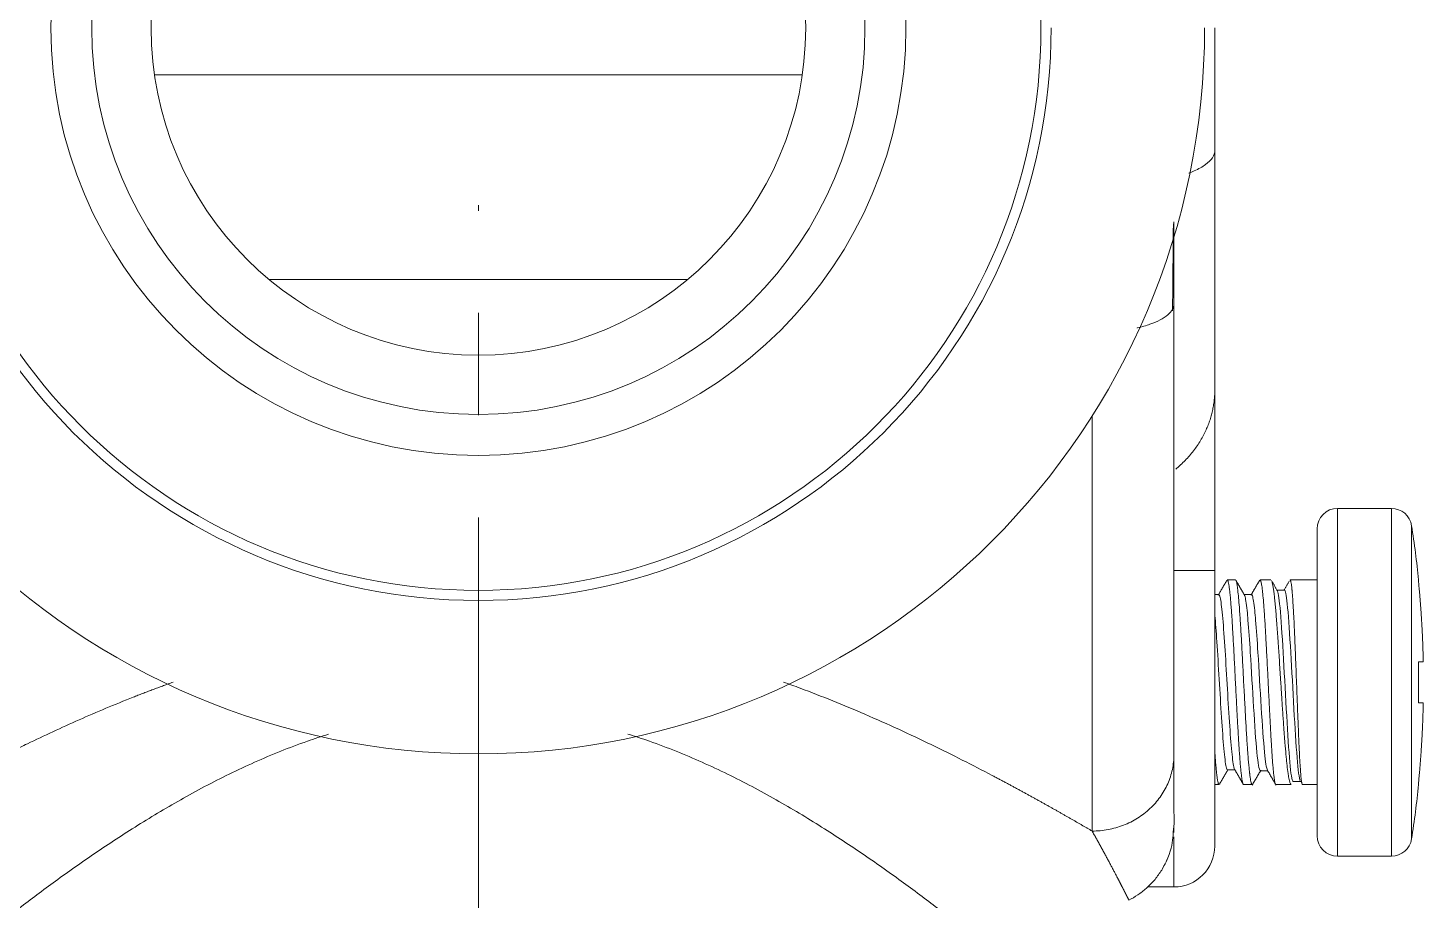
# Model space of a CAD drawing. Extents: x 4138 to 4928, y 0 to 579.
# Drawn here: x 4704.83 to 4738.93, y 179.66 to 200.99 of the extents above; entities that cross this region are included whole.
import ezdxf

# ---------------------------------------------------------------- set-up
doc = ezdxf.new("R2010")
doc.units = 0
doc.header["$LTSCALE"] = 10
doc.header["$MEASUREMENT"] = 0
doc.linetypes.add('CENTER', pattern=[2, 1.25, -0.25, 0.25, -0.25])
doc.layers.add('1', color=7, linetype='CONTINUOUS')
doc.layers.add('BODY', color=7, linetype='CONTINUOUS')

msp = doc.modelspace()

# ---------------------------------------------------------------- linework, layer by layer
at = {"layer": '1', "color": 7, "linetype": 'Continuous', "lineweight": 18}
for p, q in [((4707.925, 199.836), (4723.759, 199.836)), ((4720.958, 194.836), (4710.725, 194.836)), ((4738.158, 189.241), (4736.842, 189.241)), ((4736.342, 184.99), (4736.342, 188.741)), ((4734.347, 187.49), (4734.147, 187.49)), ((4735.21, 187.49), (4734.947, 187.49)), ((4736.342, 187.49), (4735.683, 187.49)), ((4738.817, 187.487), (4738.821, 187.49)), ((4733.842, 184.986), (4733.842, 180.986)), ((4736.342, 184.99), (4736.342, 181.239)), ((4733.842, 182.49), (4733.946, 182.49)), ((4734.547, 182.49), (4734.758, 182.49)), ((4735.335, 182.49), (4735.711, 182.49)), ((4735.982, 182.49), (4736.342, 182.49)), ((4738.817, 182.493), (4738.821, 182.49)), ((4736.842, 180.739), (4738.158, 180.739)), ((4732.196, 179.986), (4732.842, 179.986))]:
    msp.add_line(p, q, dxfattribs=at)
at = {"layer": '1', "color": 7, "linetype": 'Continuous', "lineweight": 13}
for p, q in [((4730.842, 181.353), (4730.842, 191.5)), ((4736.842, 184.99), (4736.842, 189.241)), ((4738.158, 184.99), (4738.158, 189.241)), ((4738.652, 184.99), (4738.652, 188.818)), ((4732.842, 187.719), (4733.842, 187.719)), ((4732.842, 184.986), (4732.842, 183.408)), ((4736.842, 184.99), (4736.842, 180.739)), ((4738.158, 184.99), (4738.158, 180.739)), ((4738.652, 184.99), (4738.652, 181.163)), ((4732.842, 181.212), (4732.842, 179.986))]:
    msp.add_line(p, q, dxfattribs=at)
at = {"layer": '1', "color": 7, "linetype": 'Continuous', "lineweight": 18}
for centre, radius, start, end in [((4715.842, 200.986), 13.75, 90, 270), ((4715.842, 200.986), 13.75, 270, 90), ((4715.842, 200.986), 10.45, 0, 180), ((4715.842, 200.986), 9.45, 0, 180), ((4715.842, 200.986), 8, 0, 180), ((4715.842, 200.99), 17.75, 180, 0), ((4715.842, 200.99), 14, 180, 0), ((4715.842, 200.986), 10.45, 180, 0), ((4715.842, 200.986), 9.45, 180, 0), ((4715.842, 200.986), 8, 180, 0), ((4736.842, 188.741), 0.5, 90, 180), ((4738.158, 188.741), 0.5, 8.8069, 90), ((4713.947, 184.99), 25, 5.7392, 8.8069), ((4713.947, 184.99), 25, 351.1931, 354.2608), ((4736.842, 181.239), 0.5, 180, 270), ((4738.158, 181.239), 0.5, 270, 351.1931), ((4732.842, 180.986), 1, 270, 0)]:
    msp.add_arc(centre, radius, start, end, dxfattribs=at)
for start_param, end_param in [(1.570796, 1.593101), (1.548492, 1.570796)]:
    msp.add_ellipse((4719.81, 184.99), major_axis=(0, -22.419), ratio=0.847998, start_param=start_param, end_param=end_param, dxfattribs=at)
for points, degree, knots in [([(4733.842, 200.986), (4733.842, 200.553), (4733.842, 199.619), (4733.842, 198.556), (4733.842, 197.989)], 3, [0, 0, 0, 0, 0.500004, 1, 1, 1, 1]), ([(4732.842, 196.244), (4732.842, 196.049), (4732.842, 195.84), (4732.842, 195.553), (4732.842, 195.039), (4732.842, 194.473), (4732.842, 194.242)], 2, [0, 0, 0, 0.188353, 0.188353, 0.594176, 0.594176, 1, 1, 1]), ([(4734.147, 187.49), (4734.151, 187.49), (4734.155, 187.486), (4734.161, 187.474), (4734.163, 187.469), (4734.167, 187.457), (4734.169, 187.45), (4734.176, 187.427), (4734.184, 187.387), (4734.192, 187.332), (4734.199, 187.285), (4734.201, 187.269), (4734.204, 187.242), (4734.205, 187.233), (4734.207, 187.215), (4734.212, 187.167), (4734.217, 187.115), (4734.226, 187.024), (4734.23, 186.976), (4734.238, 186.873), (4734.242, 186.818), (4734.248, 186.745), (4734.249, 186.73), (4734.251, 186.7), (4734.254, 186.655), (4734.257, 186.609), (4734.263, 186.514), (4734.272, 186.383), (4734.28, 186.243), (4734.286, 186.135), (4734.288, 186.098), (4734.292, 186.024), (4734.294, 185.986), (4734.301, 185.872), (4734.309, 185.719), (4734.317, 185.561), (4734.326, 185.401), (4734.33, 185.32), (4734.338, 185.155), (4734.342, 185.073), (4734.347, 184.99)], 3, [0, 0, 0, 0, 0.061737, 0.061737, 0.093013, 0.093013, 0.124288, 0.124288, 0.186839, 0.24939, 0.24939, 0.280665, 0.280665, 0.296303, 0.296303, 0.311941, 0.374492, 0.374492, 0.437042, 0.437042, 0.499593, 0.499593, 0.515231, 0.515231, 0.530869, 0.562144, 0.562144, 0.624695, 0.687246, 0.687246, 0.718521, 0.718521, 0.749797, 0.749797, 0.812347, 0.874898, 0.874898, 0.937449, 0.937449, 1, 1, 1, 1]), ([(4734.446, 186.758), (4734.44, 186.846), (4734.434, 186.926), (4734.422, 187.071), (4734.415, 187.137), (4734.407, 187.209), (4734.406, 187.223), (4734.403, 187.251), (4734.401, 187.264), (4734.396, 187.301), (4734.393, 187.324), (4734.384, 187.386), (4734.378, 187.418), (4734.368, 187.454), (4734.365, 187.464), (4734.361, 187.475), (4734.359, 187.479), (4734.356, 187.484), (4734.354, 187.486), (4734.351, 187.489), (4734.349, 187.49), (4734.347, 187.49)], 3, [0, 0, 0, 0, 0.187724, 0.187724, 0.375448, 0.375448, 0.422379, 0.422379, 0.46931, 0.46931, 0.563172, 0.563172, 0.750895, 0.750895, 0.844757, 0.844757, 0.891688, 0.891688, 0.938619, 0.938619, 1, 1, 1, 1]), ([(4734.947, 187.49), (4734.949, 187.49), (4734.951, 187.489), (4734.954, 187.486), (4734.956, 187.484), (4734.959, 187.479), (4734.961, 187.475), (4734.965, 187.464), (4734.968, 187.454), (4734.978, 187.418), (4734.984, 187.386), (4734.994, 187.324), (4734.997, 187.301), (4735.001, 187.264), (4735.003, 187.251), (4735.006, 187.224), (4735.008, 187.21), (4735.015, 187.137), (4735.022, 187.071), (4735.034, 186.926), (4735.04, 186.846), (4735.047, 186.758)], 3, [0, 0, 0, 0, 0.061342, 0.061342, 0.108275, 0.108275, 0.155208, 0.155208, 0.249074, 0.249074, 0.436805, 0.436805, 0.530671, 0.530671, 0.577604, 0.577604, 0.624537, 0.624537, 0.812268, 0.812268, 1, 1, 1, 1]), ([(4735.454, 184.99), (4735.448, 185.073), (4735.443, 185.155), (4735.433, 185.317), (4735.423, 185.478), (4735.413, 185.637), (4735.405, 185.754), (4735.402, 185.794), (4735.397, 185.871), (4735.395, 185.91), (4735.387, 186.023), (4735.377, 186.17), (4735.366, 186.31), (4735.359, 186.412), (4735.355, 186.462), (4735.351, 186.511), (4735.348, 186.544), (4735.347, 186.56), (4735.34, 186.64), (4735.33, 186.761), (4735.316, 186.925), (4735.306, 187.023), (4735.299, 187.08), (4735.298, 187.091), (4735.296, 187.113), (4735.294, 187.124), (4735.29, 187.156), (4735.288, 187.176), (4735.28, 187.234), (4735.27, 187.303), (4735.26, 187.358), (4735.252, 187.394), (4735.25, 187.405), (4735.245, 187.425), (4735.242, 187.434), (4735.236, 187.456), (4735.232, 187.467), (4735.227, 187.474)], 3, [0, 0, 0, 0, 0.067322, 0.067322, 0.134644, 0.201966, 0.201966, 0.235627, 0.235627, 0.269288, 0.269288, 0.33661, 0.403931, 0.403931, 0.437592, 0.454423, 0.454423, 0.471253, 0.471253, 0.538575, 0.605897, 0.673219, 0.673219, 0.69005, 0.69005, 0.70688, 0.70688, 0.740541, 0.740541, 0.807863, 0.875185, 0.875185, 0.908846, 0.908846, 0.942507, 0.942507, 1, 1, 1, 1]), ([(4735.356, 187.244), (4735.379, 187.243), (4735.428, 186.998), (4735.503, 185.943), (4735.579, 184.491), (4735.656, 183.173), (4735.715, 182.622), (4735.749, 182.562), (4735.757, 182.562)], 3, [0, 0, 0, 0, 0.17537, 0.366443, 0.557516, 0.748589, 0.939661, 1, 1, 1, 1]), ([(4735.542, 187.244), (4735.566, 187.243), (4735.615, 186.998), (4735.689, 185.943), (4735.766, 184.491), (4735.843, 183.173), (4735.902, 182.623), (4735.935, 182.562), (4735.943, 182.562)], 3, [0, 0, 0, 0, 0.175751, 0.366824, 0.557897, 0.74897, 0.940043, 1, 1, 1, 1]), ([(4735.683, 187.49), (4735.686, 187.49), (4735.689, 187.486), (4735.695, 187.475), (4735.696, 187.469), (4735.7, 187.457), (4735.701, 187.45), (4735.707, 187.427), (4735.713, 187.387), (4735.72, 187.332), (4735.725, 187.285), (4735.726, 187.269), (4735.729, 187.242), (4735.73, 187.233), (4735.731, 187.215), (4735.735, 187.168), (4735.739, 187.115), (4735.746, 187.025), (4735.753, 186.928), (4735.759, 186.818), (4735.763, 186.745), (4735.764, 186.73), (4735.766, 186.7), (4735.768, 186.655), (4735.771, 186.609), (4735.776, 186.514), (4735.782, 186.383), (4735.788, 186.244), (4735.793, 186.135), (4735.795, 186.098), (4735.798, 186.024), (4735.799, 185.986), (4735.804, 185.873), (4735.811, 185.719), (4735.817, 185.561), (4735.822, 185.441), (4735.824, 185.401), (4735.827, 185.319), (4735.828, 185.279), (4735.833, 185.155), (4735.836, 185.073), (4735.839, 184.99)], 3, [0, 0, 0, 0, 0.061647, 0.061647, 0.092926, 0.092926, 0.124204, 0.124204, 0.186761, 0.249318, 0.249318, 0.280596, 0.280596, 0.296235, 0.296235, 0.311875, 0.374432, 0.374432, 0.436988, 0.499545, 0.499545, 0.515184, 0.515184, 0.530824, 0.562102, 0.562102, 0.624659, 0.687216, 0.687216, 0.718494, 0.718494, 0.749773, 0.749773, 0.812329, 0.874886, 0.874886, 0.906165, 0.906165, 0.937443, 0.937443, 1, 1, 1, 1]), ([(4734.327, 182.859), (4734.32, 182.871), (4734.294, 182.95), (4734.249, 183.314), (4734.192, 184.103), (4734.136, 185.066), (4734.079, 186.015), (4734.022, 186.763), (4733.976, 187.088), (4733.948, 187.132), (4733.94, 187.132)], 3, [0, 0, 0, 0, 0.054617, 0.201385, 0.348153, 0.49492, 0.641688, 0.788456, 0.935223, 1, 1, 1, 1]), ([(4734.653, 186.505), (4734.646, 186.592), (4734.62, 186.877), (4734.591, 187.067), (4734.569, 187.116), (4734.566, 187.121)], 3, [0, 0, 0, 0, 0.252159, 0.907689, 1, 1, 1, 1]), ([(4734.84, 186.505), (4734.833, 186.592), (4734.806, 186.877), (4734.773, 187.096), (4734.747, 187.132), (4734.74, 187.132)], 3, [0, 0, 0, 0, 0.218607, 0.786912, 1, 1, 1, 1]), ([(4734.153, 182.849), (4734.142, 182.848), (4734.112, 182.915), (4734.063, 183.314), (4734.006, 184.103), (4733.949, 185.066), (4733.894, 185.974), (4733.859, 186.447), (4733.843, 186.626)], 3, [0, 0, 0, 0, 0.109013, 0.292014, 0.475016, 0.658017, 0.841018, 1, 1, 1, 1]), ([(4734.547, 184.99), (4734.543, 185.073), (4734.534, 185.236), (4734.522, 185.478), (4734.514, 185.636), (4734.507, 185.754), (4734.505, 185.793), (4734.501, 185.871), (4734.499, 185.909), (4734.493, 186.022), (4734.484, 186.17), (4734.475, 186.309), (4734.469, 186.411), (4734.467, 186.445), (4734.463, 186.511), (4734.461, 186.543), (4734.454, 186.639), (4734.45, 186.7), (4734.446, 186.758)], 3, [0, 0, 0, 0, 0.125, 0.25, 0.375, 0.375, 0.4375, 0.4375, 0.5, 0.5, 0.625, 0.75, 0.75, 0.8125, 0.8125, 0.875, 0.875, 1, 1, 1, 1]), ([(4735.047, 186.758), (4735.051, 186.7), (4735.06, 186.578), (4735.072, 186.382), (4735.08, 186.243), (4735.086, 186.134), (4735.088, 186.097), (4735.092, 186.023), (4735.094, 185.985), (4735.1, 185.872), (4735.104, 185.795), (4735.113, 185.64), (4735.117, 185.561), (4735.123, 185.441), (4735.125, 185.4), (4735.129, 185.319), (4735.132, 185.278), (4735.138, 185.155), (4735.142, 185.073), (4735.146, 184.99)], 3, [0, 0, 0, 0, 0.125, 0.25, 0.375, 0.375, 0.4375, 0.4375, 0.5, 0.5, 0.625, 0.625, 0.75, 0.75, 0.8125, 0.8125, 0.875, 0.875, 1, 1, 1, 1]), ([(4734.653, 186.505), (4734.672, 186.282), (4734.717, 185.621), (4734.79, 184.341), (4734.87, 183.162), (4734.925, 182.835), (4734.953, 182.828), (4734.954, 182.828)], 3, [0, 0, 0, 0, 0.186391, 0.453897, 0.721403, 0.988908, 1, 1, 1, 1]), ([(4734.84, 186.505), (4734.859, 186.282), (4734.904, 185.621), (4734.976, 184.341), (4735.054, 183.213), (4735.104, 182.885), (4735.127, 182.841)], 3, [0, 0, 0, 0, 0.195316, 0.475631, 0.755946, 1, 1, 1, 1]), ([(4738.929, 185.49), (4738.929, 185.49), (4738.93, 185.492), (4738.931, 185.498), (4738.931, 185.5), (4738.931, 185.506), (4738.932, 185.509), (4738.932, 185.521), (4738.932, 185.53), (4738.933, 185.546), (4738.933, 185.552), (4738.933, 185.565), (4738.933, 185.571), (4738.933, 185.592), (4738.933, 185.607), (4738.932, 185.632), (4738.932, 185.64), (4738.932, 185.657), (4738.932, 185.675), (4738.931, 185.694), (4738.931, 185.712), (4738.931, 185.722), (4738.93, 185.751), (4738.929, 185.771), (4738.929, 185.79)], 3, [0, 0, 0, 0, 0.125, 0.125, 0.1875, 0.1875, 0.25, 0.25, 0.375, 0.375, 0.4375, 0.4375, 0.5, 0.5, 0.625, 0.625, 0.6875, 0.6875, 0.75, 0.8125, 0.8125, 0.875, 0.875, 1, 1, 1, 1]), ([(4734.347, 184.99), (4734.351, 184.908), (4734.355, 184.826), (4734.363, 184.664), (4734.372, 184.502), (4734.38, 184.344), (4734.385, 184.246), (4734.386, 184.226), (4734.388, 184.187), (4734.389, 184.168), (4734.392, 184.109), (4734.395, 184.071), (4734.401, 183.958), (4734.405, 183.884), (4734.413, 183.74), (4734.417, 183.67), (4734.424, 183.568), (4734.427, 183.518), (4734.43, 183.469), (4734.432, 183.437), (4734.433, 183.421), (4734.438, 183.341), (4734.442, 183.28), (4734.451, 183.165), (4734.455, 183.11), (4734.463, 183.007), (4734.467, 182.958), (4734.473, 182.901), (4734.474, 182.89), (4734.476, 182.868), (4734.477, 182.857), (4734.48, 182.825), (4734.482, 182.805), (4734.488, 182.747), (4734.497, 182.677), (4734.505, 182.622), (4734.511, 182.587), (4734.513, 182.576), (4734.517, 182.556), (4734.519, 182.547), (4734.526, 182.522), (4734.534, 182.499), (4734.543, 182.49), (4734.547, 182.49), (4734.547, 182.49)], 3, [0, 0, 0, 0, 0.062449, 0.062449, 0.124898, 0.187348, 0.187348, 0.20296, 0.20296, 0.218572, 0.218572, 0.249797, 0.249797, 0.312246, 0.312246, 0.374695, 0.374695, 0.40592, 0.421532, 0.421532, 0.437145, 0.437145, 0.499594, 0.499594, 0.562043, 0.562043, 0.624492, 0.624492, 0.640105, 0.640105, 0.655717, 0.655717, 0.686942, 0.686942, 0.749391, 0.81184, 0.81184, 0.843065, 0.843065, 0.874289, 0.874289, 0.936739, 0.999188, 1, 1, 1, 1]), ([(4734.758, 182.49), (4734.754, 182.49), (4734.749, 182.494), (4734.742, 182.506), (4734.74, 182.511), (4734.735, 182.523), (4734.733, 182.53), (4734.726, 182.554), (4734.717, 182.594), (4734.708, 182.649), (4734.702, 182.695), (4734.7, 182.712), (4734.696, 182.738), (4734.695, 182.747), (4734.693, 182.766), (4734.688, 182.813), (4734.682, 182.866), (4734.674, 182.956), (4734.669, 183.005), (4734.66, 183.108), (4734.656, 183.163), (4734.65, 183.236), (4734.649, 183.25), (4734.647, 183.28), (4734.644, 183.325), (4734.64, 183.372), (4734.634, 183.467), (4734.625, 183.597), (4734.616, 183.737), (4734.61, 183.846), (4734.608, 183.882), (4734.604, 183.957), (4734.601, 183.995), (4734.595, 184.108), (4734.591, 184.185), (4734.582, 184.341), (4734.578, 184.42), (4734.569, 184.58), (4734.565, 184.661), (4734.556, 184.825), (4734.551, 184.908), (4734.547, 184.99)], 3, [0, 0, 0, 0, 0.061649, 0.061649, 0.092928, 0.092928, 0.124206, 0.124206, 0.186763, 0.24932, 0.24932, 0.280598, 0.280598, 0.296237, 0.296237, 0.311876, 0.374433, 0.374433, 0.43699, 0.43699, 0.499546, 0.499546, 0.515186, 0.515186, 0.530825, 0.562103, 0.562103, 0.62466, 0.687216, 0.687216, 0.718495, 0.718495, 0.749773, 0.749773, 0.81233, 0.81233, 0.874887, 0.874887, 0.937443, 0.937443, 1, 1, 1, 1]), ([(4735.146, 184.99), (4735.15, 184.908), (4735.158, 184.744), (4735.17, 184.503), (4735.178, 184.344), (4735.183, 184.246), (4735.184, 184.226), (4735.186, 184.187), (4735.187, 184.168), (4735.19, 184.11), (4735.192, 184.071), (4735.198, 183.958), (4735.206, 183.81), (4735.214, 183.671), (4735.22, 183.569), (4735.223, 183.518), (4735.226, 183.469), (4735.228, 183.437), (4735.229, 183.421), (4735.234, 183.341), (4735.242, 183.22), (4735.249, 183.11), (4735.257, 183.007), (4735.261, 182.958), (4735.266, 182.901), (4735.267, 182.89), (4735.269, 182.868), (4735.27, 182.857), (4735.273, 182.825), (4735.275, 182.805), (4735.281, 182.747), (4735.289, 182.677), (4735.297, 182.622), (4735.303, 182.587), (4735.305, 182.576), (4735.308, 182.556), (4735.31, 182.547), (4735.316, 182.523), (4735.32, 182.511), (4735.327, 182.494), (4735.331, 182.49), (4735.335, 182.49), (4735.335, 182.49), (4735.335, 182.49)], 3, [0, 0, 0, 0, 0.062444, 0.124887, 0.187331, 0.187331, 0.202941, 0.202941, 0.218552, 0.218552, 0.249774, 0.249774, 0.312218, 0.374661, 0.374661, 0.405883, 0.421494, 0.421494, 0.437105, 0.437105, 0.499548, 0.561992, 0.561992, 0.624435, 0.624435, 0.640046, 0.640046, 0.655657, 0.655657, 0.686879, 0.686879, 0.749322, 0.811766, 0.811766, 0.842988, 0.842988, 0.874209, 0.874209, 0.936653, 0.936653, 0.999096, 0.999096, 1, 1, 1, 1]), ([(4735.711, 182.49), (4735.709, 182.49), (4735.707, 182.491), (4735.703, 182.493), (4735.701, 182.495), (4735.694, 182.502), (4735.69, 182.51), (4735.677, 182.54), (4735.668, 182.57), (4735.655, 182.63), (4735.65, 182.653), (4735.644, 182.69), (4735.641, 182.704), (4735.637, 182.731), (4735.635, 182.745), (4735.624, 182.819), (4735.615, 182.887), (4735.603, 183.002), (4735.599, 183.043), (4735.592, 183.106), (4735.59, 183.128), (4735.586, 183.173), (4735.584, 183.196), (4735.573, 183.312), (4735.564, 183.411), (4735.551, 183.569), (4735.547, 183.624), (4735.54, 183.707), (4735.538, 183.736), (4735.534, 183.793), (4735.532, 183.822), (4735.521, 183.969), (4735.513, 184.09), (4735.496, 184.338), (4735.488, 184.465), (4735.477, 184.628), (4735.475, 184.661), (4735.471, 184.727), (4735.465, 184.825), (4735.458, 184.924), (4735.454, 184.99)], 3, [0, 0, 0, 0, 0.022211, 0.022211, 0.047283, 0.047283, 0.097426, 0.097426, 0.197712, 0.197712, 0.247855, 0.247855, 0.272926, 0.272926, 0.297998, 0.297998, 0.398284, 0.398284, 0.448427, 0.448427, 0.473498, 0.473498, 0.49857, 0.49857, 0.598856, 0.598856, 0.648999, 0.648999, 0.67407, 0.67407, 0.699142, 0.699142, 0.799428, 0.799428, 0.899714, 0.899714, 0.924785, 0.924785, 0.949857, 1, 1, 1, 1]), ([(4735.839, 184.99), (4735.844, 184.858), (4735.849, 184.728), (4735.859, 184.47), (4735.864, 184.343), (4735.87, 184.186), (4735.871, 184.155), (4735.874, 184.093), (4735.878, 184.001), (4735.881, 183.912), (4735.889, 183.738), (4735.893, 183.626), (4735.899, 183.493), (4735.9, 183.467), (4735.903, 183.415), (4735.904, 183.39), (4735.908, 183.315), (4735.91, 183.267), (4735.917, 183.128), (4735.922, 183.044), (4735.928, 182.947), (4735.929, 182.929), (4735.932, 182.892), (4735.933, 182.874), (4735.936, 182.823), (4735.939, 182.791), (4735.946, 182.702), (4735.95, 182.652), (4735.957, 182.592), (4735.959, 182.574), (4735.963, 182.551), (4735.964, 182.544), (4735.966, 182.531), (4735.967, 182.525), (4735.973, 182.5), (4735.977, 182.49), (4735.982, 182.49)], 3, [0, 0, 0, 0, 0.100065, 0.100065, 0.20013, 0.20013, 0.225147, 0.225147, 0.250163, 0.300196, 0.300196, 0.400261, 0.400261, 0.425277, 0.425277, 0.450294, 0.450294, 0.500326, 0.500326, 0.600391, 0.600391, 0.625408, 0.625408, 0.650424, 0.650424, 0.700457, 0.700457, 0.800522, 0.800522, 0.850554, 0.850554, 0.875571, 0.875571, 0.900587, 0.900587, 1, 1, 1, 1]), ([(4738.929, 184.49), (4738.929, 184.49), (4738.93, 184.488), (4738.931, 184.483), (4738.931, 184.48), (4738.931, 184.475), (4738.932, 184.471), (4738.932, 184.46), (4738.932, 184.451), (4738.933, 184.435), (4738.933, 184.429), (4738.933, 184.416), (4738.933, 184.41), (4738.933, 184.389), (4738.933, 184.374), (4738.932, 184.349), (4738.932, 184.341), (4738.932, 184.323), (4738.932, 184.306), (4738.931, 184.287), (4738.931, 184.268), (4738.931, 184.259), (4738.93, 184.23), (4738.929, 184.21), (4738.929, 184.19)], 3, [0, 0, 0, 0, 0.125, 0.125, 0.1875, 0.1875, 0.25, 0.25, 0.375, 0.375, 0.4375, 0.4375, 0.5, 0.5, 0.625, 0.625, 0.6875, 0.6875, 0.75, 0.8125, 0.8125, 0.875, 0.875, 1, 1, 1, 1]), ([(4732.842, 183.223), (4732.842, 183.136), (4732.842, 182.914), (4732.842, 182.715), (4732.842, 182.606), (4732.842, 182.268), (4732.842, 182.06), (4732.842, 181.902), (4732.842, 181.787)], 2, [0, 0, 0, 0.19169, 0.19169, 0.38338, 0.38338, 0.766761, 0.766761, 1, 1, 1]), ([(4733.946, 182.49), (4733.942, 182.49), (4733.938, 182.494), (4733.932, 182.506), (4733.93, 182.511), (4733.926, 182.523), (4733.924, 182.53), (4733.917, 182.554), (4733.913, 182.574), (4733.905, 182.621), (4733.901, 182.649), (4733.894, 182.695), (4733.892, 182.712), (4733.889, 182.738), (4733.888, 182.748), (4733.886, 182.766), (4733.881, 182.813), (4733.872, 182.908), (4733.863, 183.005), (4733.855, 183.108), (4733.851, 183.163), (4733.846, 183.236), (4733.844, 183.251), (4733.843, 183.27), (4733.843, 183.274), (4733.842, 183.279)], 3, [0, 0, 0, 0, 0.118769, 0.118769, 0.178934, 0.178934, 0.239099, 0.239099, 0.359428, 0.359428, 0.479757, 0.479757, 0.539922, 0.539922, 0.570004, 0.570004, 0.600086, 0.720415, 0.840745, 0.840745, 0.961074, 0.961074, 0.991156, 0.991156, 1, 1, 1, 1]), ([(4732.562, 180.434), (4732.613, 180.527), (4732.793, 180.879), (4732.82, 181.278), (4732.86, 181.642), (4732.842, 181.809)], 3, [0, 0, 0, 0, 0.13169, 0.525909, 1, 1, 1, 1]), ([(4731.742, 179.665), (4731.815, 179.702), (4731.888, 179.744), (4732.03, 179.84), (4732.1, 179.893), (4732.234, 180.012), (4732.298, 180.076), (4732.418, 180.216), (4732.474, 180.291), (4732.576, 180.45), (4732.622, 180.533), (4732.685, 180.671), (4732.706, 180.723), (4732.725, 180.776)], 3, [0, 0, 0, 0, 0.179083, 0.179083, 0.358166, 0.358166, 0.537249, 0.537249, 0.716332, 0.716332, 0.895415, 0.895415, 1, 1, 1, 1])]:
    msp.add_open_spline(points, degree=degree, knots=knots, dxfattribs=at)
at = {"layer": '1', "color": 7, "linetype": 'Continuous', "lineweight": 13}
for points, knots in [([(4733.842, 197.989), (4733.842, 197.93), (4733.823, 197.871), (4733.747, 197.755), (4733.689, 197.699), (4733.539, 197.59), (4733.446, 197.538), (4733.295, 197.47), (4733.25, 197.452), (4733.204, 197.434)], [0, 0, 0, 0, 0.295334, 0.295334, 0.590667, 0.590667, 0.886001, 0.886001, 1, 1, 1, 1]), ([(4732.842, 194.242), (4732.842, 194.196), (4732.83, 194.149), (4732.779, 194.058), (4732.74, 194.013), (4732.64, 193.928), (4732.578, 193.886), (4732.433, 193.809), (4732.349, 193.773), (4732.164, 193.707), (4732.062, 193.678), (4731.95, 193.651), (4731.945, 193.65), (4731.941, 193.649)], [0, 0, 0, 0, 0.198506, 0.198506, 0.397013, 0.397013, 0.595519, 0.595519, 0.794025, 0.794025, 0.992531, 0.992531, 1, 1, 1, 1]), ([(4698.593, 179.986), (4698.594, 179.986), (4698.605, 179.993), (4698.656, 180.025), (4698.74, 180.079), (4698.858, 180.153), (4699.01, 180.247), (4699.196, 180.362), (4699.397, 180.485), (4699.604, 180.612), (4699.81, 180.737), (4700.035, 180.873), (4700.278, 181.019), (4700.52, 181.163), (4700.756, 181.302), (4700.982, 181.435), (4701.217, 181.571), (4701.461, 181.711), (4701.714, 181.855), (4701.938, 181.981), (4702.127, 182.086), (4702.28, 182.17), (4702.434, 182.254), (4702.59, 182.34), (4702.749, 182.426), (4702.91, 182.512), (4703.073, 182.599), (4703.238, 182.687), (4703.405, 182.775), (4703.575, 182.863), (4703.746, 182.952), (4703.92, 183.041), (4704.096, 183.13), (4704.274, 183.219), (4704.455, 183.309), (4704.637, 183.399), (4704.963, 183.557), (4705.44, 183.782), (4706.078, 184.072), (4706.733, 184.354), (4707.219, 184.552), (4707.521, 184.671), (4707.635, 184.715), (4707.749, 184.759), (4707.863, 184.802), (4707.977, 184.845), (4708.091, 184.887), (4708.205, 184.929), (4708.303, 184.965), (4708.363, 184.987), (4708.385, 184.994)], [0, 0, 0, 0, 0.036148, 0.07229, 0.108478, 0.144801, 0.181349, 0.21821, 0.255469, 0.283978, 0.312718, 0.341722, 0.371022, 0.400648, 0.424021, 0.447401, 0.470801, 0.494237, 0.51772, 0.541266, 0.554409, 0.567547, 0.58068, 0.593812, 0.606943, 0.620075, 0.63321, 0.64635, 0.659497, 0.672652, 0.685818, 0.698995, 0.712186, 0.725393, 0.738618, 0.751861, 0.765125, 0.808838, 0.852328, 0.89566, 0.938901, 0.946115, 0.953306, 0.960475, 0.967622, 0.974748, 0.981852, 0.988936, 0.995999, 1, 1, 1, 1]), ([(4723.3, 184.994), (4723.437, 184.945), (4723.844, 184.796), (4724.513, 184.536), (4725.318, 184.199), (4726.121, 183.841), (4726.916, 183.466), (4727.678, 183.088), (4728.19, 182.823), (4728.48, 182.67), (4728.561, 182.627), (4728.64, 182.585), (4728.719, 182.543), (4728.798, 182.501), (4728.876, 182.459), (4728.953, 182.417), (4729.029, 182.376), (4729.105, 182.335), (4729.18, 182.294), (4729.254, 182.253), (4729.328, 182.213), (4729.401, 182.173), (4729.473, 182.133), (4729.545, 182.093), (4729.616, 182.054), (4729.687, 182.014), (4729.757, 181.975), (4729.826, 181.936), (4729.894, 181.898), (4729.962, 181.86), (4730.029, 181.822), (4730.096, 181.784), (4730.162, 181.746), (4730.227, 181.709), (4730.291, 181.672), (4730.355, 181.636), (4730.418, 181.599), (4730.481, 181.563), (4730.543, 181.527), (4730.604, 181.492), (4730.665, 181.457), (4730.725, 181.422), (4730.784, 181.387), (4730.823, 181.365), (4730.842, 181.353)], [0, 0, 0, 0, 0.044435, 0.133339, 0.223711, 0.321942, 0.420079, 0.518362, 0.617027, 0.628312, 0.639573, 0.65081, 0.662024, 0.673214, 0.684382, 0.695527, 0.70665, 0.717751, 0.728831, 0.73989, 0.750929, 0.761947, 0.772945, 0.783924, 0.794883, 0.805824, 0.816747, 0.827651, 0.838538, 0.849408, 0.860261, 0.871097, 0.881918, 0.892723, 0.903512, 0.914287, 0.925047, 0.935794, 0.946526, 0.957246, 0.967953, 0.978647, 0.989329, 1, 1, 1, 1]), ([(4701.593, 176.986), (4701.593, 176.986), (4701.599, 176.992), (4701.625, 177.015), (4701.645, 177.032), (4701.723, 177.1), (4701.801, 177.167), (4702.006, 177.343), (4702.133, 177.452), (4702.431, 177.705), (4702.602, 177.849), (4702.985, 178.168), (4703.302, 178.429), (4703.659, 178.716), (4703.905, 178.912), (4704.032, 179.013), (4704.426, 179.321), (4704.705, 179.536), (4705.292, 179.974), (4705.599, 180.199), (4706.241, 180.653), (4706.742, 180.997), (4707.272, 181.338), (4707.632, 181.565), (4707.815, 181.677), (4708.372, 182.011), (4708.948, 182.338), (4709.55, 182.645), (4709.958, 182.844), (4710.164, 182.941), (4710.793, 183.221), (4711.223, 183.395), (4711.834, 183.61), (4712.007, 183.667), (4712.181, 183.721)], [0, 0, 0, 0, 0.037288, 0.037288, 0.074639, 0.074639, 0.14934, 0.14934, 0.224041, 0.224041, 0.298743, 0.298743, 0.373444, 0.410794, 0.410794, 0.448145, 0.448145, 0.522846, 0.522846, 0.597547, 0.597547, 0.672249, 0.709599, 0.709599, 0.74695, 0.74695, 0.821651, 0.859001, 0.859001, 0.896352, 0.896352, 0.971053, 0.971053, 1, 1, 1, 1]), ([(4719.493, 183.724), (4719.671, 183.669), (4719.847, 183.611), (4720.462, 183.395), (4720.892, 183.221), (4721.73, 182.847), (4722.138, 182.647), (4722.929, 182.229), (4723.313, 182.011), (4724.056, 181.566), (4724.415, 181.339), (4725.109, 180.883), (4725.443, 180.653), (4726.085, 180.199), (4726.393, 179.975), (4726.979, 179.536), (4727.258, 179.322), (4727.784, 178.91), (4728.154, 178.614), (4728.485, 178.345), (4728.695, 178.171), (4728.796, 178.088), (4729.083, 177.849), (4729.254, 177.705), (4729.478, 177.515), (4729.547, 177.456), (4729.673, 177.348), (4729.73, 177.299), (4729.884, 177.167), (4729.962, 177.099), (4730.066, 177.009), (4730.092, 176.986), (4730.092, 176.986)], [0, 0, 0, 0, 0.029579, 0.029579, 0.104227, 0.104227, 0.178875, 0.178875, 0.253522, 0.253522, 0.32817, 0.32817, 0.402818, 0.402818, 0.477466, 0.477466, 0.552113, 0.552113, 0.626761, 0.664085, 0.664085, 0.701409, 0.701409, 0.776057, 0.776057, 0.813381, 0.813381, 0.850704, 0.850704, 0.925352, 0.925352, 1, 1, 1, 1]), ([(4730.842, 181.353), (4730.973, 181.353), (4731.104, 181.365), (4731.361, 181.413), (4731.487, 181.449), (4731.729, 181.542), (4731.845, 181.6), (4732.062, 181.736), (4732.164, 181.814), (4732.349, 181.987), (4732.433, 182.082), (4732.578, 182.286), (4732.64, 182.394), (4732.74, 182.62), (4732.779, 182.738), (4732.83, 182.978), (4732.842, 183.101), (4732.842, 183.223)], [0, 0, 0, 0, 0.125, 0.125, 0.25, 0.25, 0.375, 0.375, 0.5, 0.5, 0.625, 0.625, 0.75, 0.75, 0.875, 0.875, 1, 1, 1, 1]), ([(4731.742, 179.665), (4731.742, 179.665), (4731.742, 179.665), (4731.742, 179.665), (4731.742, 179.666), (4731.742, 179.667), (4731.741, 179.668), (4731.74, 179.669), (4731.74, 179.67), (4731.739, 179.672), (4731.738, 179.674), (4731.737, 179.676), (4731.735, 179.678), (4731.734, 179.681), (4731.733, 179.684), (4731.731, 179.687), (4731.73, 179.69), (4731.728, 179.693), (4731.726, 179.697), (4731.724, 179.701), (4731.722, 179.705), (4731.72, 179.709), (4731.717, 179.714), (4731.715, 179.718), (4731.713, 179.723), (4731.71, 179.728), (4731.707, 179.733), (4731.704, 179.739), (4731.701, 179.745), (4731.698, 179.751), (4731.695, 179.757), (4731.692, 179.763), (4731.689, 179.77), (4731.685, 179.776), (4731.682, 179.783), (4731.678, 179.79), (4731.674, 179.798), (4731.671, 179.805), (4731.667, 179.813), (4731.663, 179.821), (4731.658, 179.829), (4731.654, 179.837), (4731.65, 179.846), (4731.645, 179.855), (4731.641, 179.864), (4731.636, 179.873), (4731.631, 179.882), (4731.627, 179.891), (4731.622, 179.901), (4731.617, 179.911), (4731.612, 179.921), (4731.606, 179.931), (4731.601, 179.941), (4731.596, 179.952), (4731.59, 179.963), (4731.585, 179.973), (4731.579, 179.985), (4731.573, 179.996), (4731.567, 180.007), (4731.561, 180.019), (4731.555, 180.031), (4731.549, 180.042), (4731.543, 180.055), (4731.537, 180.067), (4731.53, 180.079), (4731.524, 180.092), (4731.517, 180.104), (4731.511, 180.117), (4731.504, 180.13), (4731.497, 180.144), (4731.49, 180.157), (4731.483, 180.17), (4731.476, 180.184), (4731.469, 180.198), (4731.462, 180.212), (4731.454, 180.226), (4731.437, 180.26), (4731.408, 180.315), (4731.366, 180.394), (4731.323, 180.475), (4731.279, 180.558), (4731.234, 180.643), (4731.187, 180.73), (4731.14, 180.818), (4731.092, 180.906), (4731.043, 180.995), (4730.994, 181.085), (4730.944, 181.174), (4730.893, 181.264), (4730.859, 181.324), (4730.842, 181.353)], [0, 0, 0, 0, 0.007322, 0.014639, 0.021951, 0.029258, 0.036559, 0.043857, 0.051149, 0.058437, 0.065721, 0.073, 0.080276, 0.087547, 0.094814, 0.102078, 0.109337, 0.116594, 0.123846, 0.131096, 0.138342, 0.145585, 0.152825, 0.160063, 0.167297, 0.174529, 0.181758, 0.188985, 0.196209, 0.203432, 0.210652, 0.21787, 0.225086, 0.232301, 0.239514, 0.246725, 0.253935, 0.261143, 0.268351, 0.275557, 0.282762, 0.289966, 0.297169, 0.304371, 0.311573, 0.318774, 0.325975, 0.333176, 0.340376, 0.347576, 0.354776, 0.361975, 0.369175, 0.376376, 0.383576, 0.390777, 0.397978, 0.405179, 0.412382, 0.419585, 0.426789, 0.433993, 0.441199, 0.448405, 0.455613, 0.462822, 0.470032, 0.477243, 0.484456, 0.49167, 0.498886, 0.506104, 0.513323, 0.520544, 0.527767, 0.534992, 0.542218, 0.579586, 0.616589, 0.653231, 0.689515, 0.725442, 0.761013, 0.796228, 0.831088, 0.86559, 0.899733, 0.933517, 0.96694, 1, 1, 1, 1])]:
    msp.add_open_spline(points, degree=3, knots=knots, dxfattribs=at)
at = {"layer": '1', "color": 7, "linetype": 'Continuous', "lineweight": 18}
for points, weights in [([(4733.842, 197.989), (4733.842, 194.062), (4733.842, 192.142)], [1, 0.924743862271, 1]), ([(4732.842, 183.223), (4732.842, 186.255), (4732.842, 194.242)], [1, 0.912043959171, 1]), ([(4738.929, 185.79), (4738.902, 186.641), (4738.817, 187.487)], [1, 0.999421089511, 1]), ([(4738.817, 185.49), (4738.902, 185.49), (4738.929, 185.49)], [1, 0.999421089511, 1]), ([(4738.929, 184.49), (4738.902, 184.49), (4738.817, 184.49)], [1, 0.999421089511, 1]), ([(4738.929, 184.19), (4738.902, 183.34), (4738.817, 182.493)], [1, 0.999421089511, 1])]:
    msp.add_rational_spline(points, weights, degree=2, dxfattribs=at)
for points, degree in [([(4732.809, 194.073), (4732.829, 196.195)], 1), ([(4733.842, 192.142), (4733.842, 192.067), (4733.842, 191.873), (4733.842, 191.419), (4733.842, 190.828), (4733.842, 190.144), (4733.842, 189.374), (4733.842, 188.492), (4733.842, 187.974), (4733.842, 187.719)], 3), ([(4733.842, 187.719), (4733.842, 184.986)], 1), ([(4734.137, 187.483), (4734.032, 187.302), (4733.927, 187.121)], 2), ([(4734.567, 187.121), (4734.462, 187.302), (4734.357, 187.483)], 2), ([(4734.937, 187.483), (4734.832, 187.302), (4734.727, 187.121)], 2), ([(4735.369, 187.231), (4735.241, 187.452)], 1), ([(4735.542, 187.244), (4735.362, 187.244)], 1), ([(4735.66, 187.458), (4735.53, 187.233)], 1), ([(4733.94, 187.132), (4733.891, 187.132), (4733.842, 187.132)], 2), ([(4734.74, 187.132), (4734.65, 187.132), (4734.56, 187.132)], 2), ([(4733.956, 182.498), (4734.058, 182.673), (4734.16, 182.849)], 2), ([(4734.153, 182.849), (4734.243, 182.849), (4734.333, 182.849)], 2), ([(4734.327, 182.86), (4734.432, 182.679), (4734.537, 182.498)], 2), ([(4734.757, 182.478), (4734.968, 182.841)], 1), ([(4734.954, 182.828), (4735.135, 182.828)], 1), ([(4735.127, 182.841), (4735.338, 182.478)], 1), ([(4735.757, 182.562), (4735.943, 182.562)], 1), ([(4732.838, 181.32), (4732.841, 181.364), (4732.842, 181.407), (4732.842, 181.451)], 3)]:
    msp.add_open_spline(points, degree=degree, dxfattribs=at)
at = {"layer": '1', "color": 7, "linetype": 'Continuous', "lineweight": 13}
msp.add_rational_spline([(4732.887, 190.2), (4733.842, 190.987), (4733.842, 192.142)], [0.853821815932, 0.847283629705, 1], degree=2, dxfattribs=at)
for points in [[(4732.842, 184.986), (4732.842, 187.719)], [(4715.842, 187.236), (4715.842, 187.091)]]:
    msp.add_open_spline(points, degree=1, dxfattribs=at)
at = {"layer": 'BODY', "color": 1, "linetype": 'CENTER', "lineweight": 5}
msp.add_line((4715.842, 156.518), (4715.842, 196.652), dxfattribs=at)

doc.saveas('drawing.dxf')
